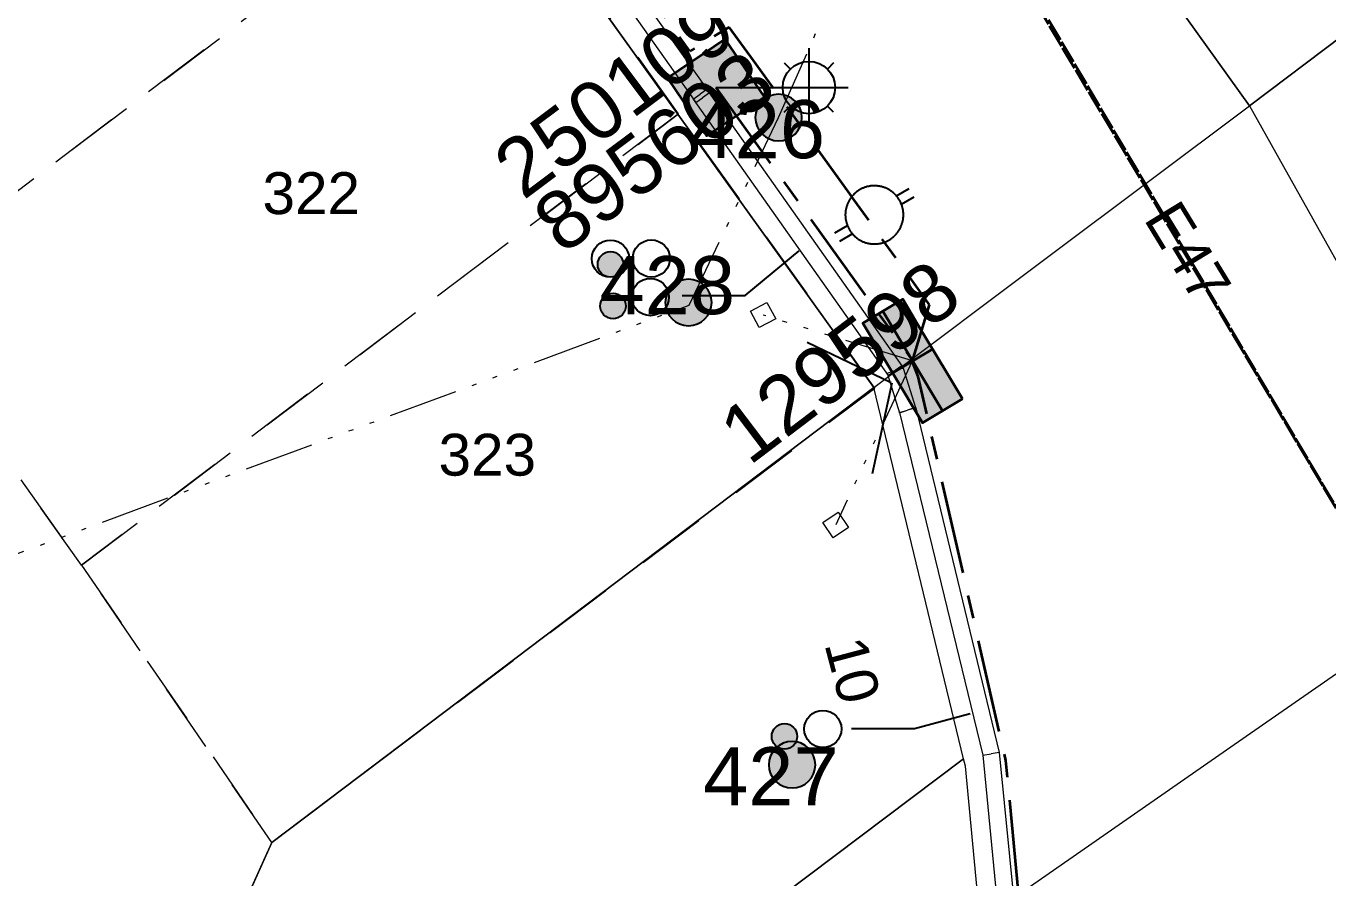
# Model space of a CAD drawing. Header units: metres. Extents: x 308278 to 310511, y 6271134 to 6272874.
# Drawn here: x 309217.1 to 309273.1, y 6272390.4 to 6272427 of the extents above; entities that cross this region are included whole.
import ezdxf
from ezdxf.enums import TextEntityAlignment as Align

# ---------------------------------------------------------------- set-up
doc = ezdxf.new("R2010")
doc.units = ezdxf.units.M
doc.set_wipeout_variables(frame=1)
for name, pattern in [('Cable Exist OH', [1, 1, 0]), ('Cable Exist UG', [7, 4, -1, 1, -1]), ('Dash', [5, 3, -2]), ('DOT', [6.35, 0, -6.35]), ('PHANTOMX2', [6.6, 3, -0.75, 0.2, -0.75, 0.2, -0.75, 0.2, -0.75])]:
    doc.linetypes.add(name, pattern=pattern)
doc.layers.get('0').update_dxf_attribs({"color": 6})
for name, color, linetype, lineweight in [('_User Miscellaneous1', 30, 'Continuous', 13), ('_User_HV_Exist', 1, 'Continuous', 35), ('_User_LV_Exist', 5, 'Continuous', 35), ('_User_SL_Exist', 4, 'Continuous', 35), ('Cadastre Developer_SP_EXT', 98, 'Continuous', 15), ('Cadastre Land Parcels_SP_EXT', 118, 'Continuous', 15), ('Cadastre Roads_SP_EXT', 218, 'Continuous', 15), ('Mains_HV_EXT', 13, 'Continuous', 25), ('Mains_LV_EXT', 163, 'Continuous', 25), ('Mains_LV_SL_EXT', 135, 'Continuous', 25), ('Services_SP_EXT', 42, 'PHANTOMX2', 20)]:
    doc.layers.add(name, color=color, linetype=linetype, lineweight=lineweight)
for name, color, linetype in [('Duct_SP_EXT', 30, 'Continuous'), ('Equip_LV_EXT', 7, 'Continuous'), ('Equip_SP_SL_EXT', 7, 'Continuous'), ('SupportsOH_SP_TR_HV_LV_SL_EXT', 7, 'Continuous'), ('SupportsUG_SP_LV_EXT', 7, 'Continuous'), ('SupportsUG_SP_LV_SL_EXT', 7, 'Continuous'), ('Trench_SP_EXT', 7, 'Continuous')]:
    doc.layers.add(name, color=color, linetype=linetype)
doc.styles.add('COLUMN_LABEL', font='arial.ttf', dxfattribs={"height": 2})
doc.styles.add('iecARIAL', font='arial.ttf', dxfattribs={"height": 2})
doc.styles.add('POLE_LABEL', font='arial.ttf', dxfattribs={"height": 2})
doc.styles.add('SL_LABEL', font='arial.ttf', dxfattribs={"height": 2})
doc.styles.get("Standard").update_dxf_attribs({"font": 'arial.ttf'})

# ---------------------------------------------------------------- blocks, each defined once
blk = doc.blocks.new('COLUMN_EXT')
blk.add_hatch(color=256).paths.add_polyline_path([(1.5, -1.5), (1.5, 1.5), (-1.5, 1.5), (-1.5, -1.5)])
blk.add_lwpolyline([(1.5, 1.5), (-1.5, 1.5), (-1.5, -1.5), (1.5, -1.5)], close=True)
at = {"flags": 1}
blk.add_attdef('Z', (-1.813, 2.351), '', height=0.2, rotation=180, dxfattribs=at)
at = {"flags": 9}
for tag, p in [('STREETNAME', (-1.813, 1.6)), ('SUBURB', (-1.813, 1.8)), ('NOTES', (-1.813, 2)), ('LOCATION', (-1.813, 1.4)), ('LEGEND', (-1.813, 1.2)), ('OWNED_BY', (-1.813, 0.6)), ('USAGE', (-1.813, 1)), ('STATE', (-1.813, 0.8)), ('COLUMN_TYPE', (-1.813, 0.4))]:
    blk.add_attdef(tag, text='', height=0.2, rotation=180, dxfattribs=at).set_placement(p, align=Align.MIDDLE_LEFT)
for tag, style, p in [('STRUCTURE_PLANT_NUMBER', 'POLE_LABEL', (-1.813, -0.031)), ('STREET_CODE', 'COLUMN_LABEL', (-1.813, 0.2))]:
    blk.add_attdef(tag, text='', height=0.2, rotation=180, dxfattribs=dict(at, style=style)).set_placement(p, align=Align.MIDDLE_LEFT)
at = {"style": 'COLUMN_LABEL', "width": 0.9, "flags": 8}
blk.add_attdef('ASSET_NUM', text='', height=2, rotation=270, dxfattribs=at).set_placement((2, -4), align=Align.MIDDLE_LEFT)
blk = doc.blocks.new('PILLAR_EXT')
blk.add_hatch(color=256).paths.add_polyline_path([(-2.5, 1), (-2.5, -1), (2.5, -1), (2.5, 1)])
for p, q in [((0, 1), (0, -1)), ((-2.5, 0), (2.5, 0))]:
    blk.add_line(p, q)
at = {"ltscale": 10}
blk.add_line((2.5, 0), (-2.5, 0), dxfattribs=at)
blk.add_lwpolyline([(-2.5, -1), (-1.25, -1), (1.25, -1), (2.5, -1), (2.5, 1), (-2.5, 1)], close=True)
at = {"width": 0.9, "flags": 8}
blk.add_attdef('ASSET_NUM', text='', height=2, rotation=90, dxfattribs=at).set_placement((-2, 4), align=Align.MIDDLE_LEFT)
for tag, p, flags in [('OWNED_BY', (0, -0.2), 9), ('STATE', (0, -0.4), 9), ('SUPPORT_TYPE', (0, -0.6), 9), ('USAGE', (0, -0.8), 9), ('LEGEND', (0, -1), 9), ('LOCATION', (0, -1.2), 9), ('STREETNAME', (0, -1.8), 9), ('NOTES', (0, -1.4), 9), ('PARENT', (0, -1.6), 9), ('SUBURB', (0, -2), 1)]:
    blk.add_attdef(tag, p, '', height=0.2, dxfattribs=dict(flags=flags))
blk = doc.blocks.new('DUCT_EXT')
blk.add_circle((0, 0.8), 0.8)
at = {"flags": 1}
blk.add_attdef('Z', (0, 0), '', height=0.2, dxfattribs=at)
at = {"flags": 9}
for tag, p in [('DUCT_CODE', (0, 0)), ('XSECT_TYPE', (0, -0.2)), ('STATE', (0, -0.6)), ('FB_REFERENCE', (0, -0.4)), ('NOTES', (0, -0.8))]:
    blk.add_attdef(tag, text='', height=0.2, dxfattribs=at).set_placement(p, align=Align.MIDDLE_LEFT)
blk = doc.blocks.new('*U479')
at = {"transparency": 33554687, "flags": 9}
for tag, p in [('LRATECODE', (-7.4, 0)), ('LOUTREACHVOCAB', (-7.2, 0)), ('LOUTREACH', (-7, 0)), ('LANTNUMBER', (-6.6, 0)), ('LNEW', (-6.4, 0)), ('LMASTVOCAB', (-6.2, 0)), ('LMAST', (-6, 0)), ('LLAMPVOCAB', (-5.8, 0)), ('LLAMP', (-5.6, 0)), ('LEXIST', (-5.4, 0)), ('LCHARGE3PERCENT', (-5.2, 0)), ('LCHARGE3', (-5, 0)), ('LCHARGE2PERCENT', (-4.8, 0)), ('LCHARGE2', (-4.6, 0)), ('LCHARGE1PERCENT', (-4.4, 0)), ('LCHARGE1', (-4.2, 0)), ('LCATEGORY', (-4, 0)), ('LBRACKETVOCAB', (-3.8, 0)), ('LBRACKET', (-3.6, 0)), ('LKINGHEIGHT', (-3.4, 0)), ('CREPLACE', (-3.2, 0)), ('CREMOVE', (-3, 0)), ('CNUMBER', (-2.8, 0)), ('CNEW', (-2.6, 0)), ('CEXIST', (-2.4, 0)), ('USAGE', (-2.2, 0)), ('STATE', (-2, 0)), ('OWNED_BY', (-1.8, 0)), ('ORIENTATION', (-1.6, 0)), ('OPERATING_VOLTAGE', (-1.4, 0)), ('NO_PHASES', (-1.2, 0)), ('LANTERN_TYPE', (-1, 0)), ('LANTERN_PURPOSE', (-0.8, 0)), ('CONTROL_TYPE', (-0.6, 0)), ('CONSTRUCTED_VOLTAGE', (-0.4, 0))]:
    blk.add_attdef(tag, text='', height=0.001, rotation=270, dxfattribs=at).set_placement(p, align=Align.MIDDLE_LEFT)
at = {"transparency": 33554687, "style": 'SL_LABEL', "flags": 9}
blk.add_attdef('STREET_CODE', text='', height=0.001, rotation=270, dxfattribs=at).set_placement((0.001, 0), align=Align.MIDDLE_LEFT)
at = {"transparency": 33554687, "flags": 1}
blk.add_attdef('Z', (0, 0), '', height=0.001, rotation=270, dxfattribs=at)
at = {"transparency": 33554687, "width": 0.9}
blk.add_attdef('LNUMBER', text='', height=1, dxfattribs=at).set_placement((7, -1), align=Align.MIDDLE_LEFT)
at = {"transparency": 33554687, "flags": 9}
for tag, p in [('LREMOVE', (0, -7.6)), ('LREPLACE', (0, -7.8)), ('LTYPE', (0, -8)), ('LTYPEVOCAB', (0, -8.2)), ('LEGEND', (0, -8.4)), ('SUBURB', (0, -8.6)), ('STREETNAME', (0, -8.8)), ('LOCATION', (0, -9)), ('NOTES', (0, -9.2)), ('MAINTAINED_BY', (0, -9.863))]:
    blk.add_attdef(tag, text='', height=0.001, dxfattribs=at).set_placement(p, align=Align.MIDDLE_LEFT)
blk.add_attdef('OPERATED_BY', (0, -9.607), '', height=0.001, dxfattribs=at)
at = {"linetype": 'DOT', "transparency": 33554687}
blk.add_wipeout([(5.688, 0), (5.061, -1.061), (4, -1.688), (2.939, -1.061), (2.313, 0), (2.939, 1.061), (4, 1.687), (5.061, 1.061)], dxfattribs=at)
at = {"transparency": 33554687}
for p, q in [((4, 1.687), (4, 0)), ((2.939, 1.061), (3.205, 0.795)), ((5.061, 1.061), (4.795, 0.795)), ((0, 0), (4, 0)), ((4, 0), (5.688, 0)), ((4, 0), (4, -1.688)), ((2.939, -1.061), (3.205, -0.795)), ((5.061, -1.061), (4.795, -0.795))]:
    blk.add_line(p, q, dxfattribs=at)
blk.add_circle((4, 0), 1.125, dxfattribs=at)
blk = doc.blocks.new('CCP_EXT')
at = {"flags": 9}
for tag, p in [('OWNED_BY', (0, -1)), ('USAGE', (0, -1.2)), ('LEGEND', (0, -1.4)), ('LIFE_SUPPORT', (0, -1.6)), ('STATE', (0, -1.8)), ('NOTES', (0, -2))]:
    blk.add_attdef(tag, text='', height=0.2, dxfattribs=at).set_placement(p, align=Align.MIDDLE_LEFT)
at = {"transparency": 33554687}
blk.add_wipeout([(0, 0.566), (0.566, 0), (0, -0.566), (-0.566, 0)], dxfattribs=at)
blk.add_lwpolyline([(-0.566, 0), (0, 0.566), (0.566, 0), (0, -0.566), (-0.566, 0)])
at = {"flags": 1}
blk.add_attdef('Z', (0, 0), '', height=0.2, dxfattribs=at)
at = {"flags": 9}
for tag, p in [('CCP_TYPE', (0, 0)), ('OPERATING_VOLTAGE', (0, -0.6)), ('CONSTRUCTED_VOLTAGE', (0, -0.2)), ('NO_PHASES', (0, -0.4)), ('ORIENTATION', (0, -0.8))]:
    blk.add_attdef(tag, text='', height=0.2, dxfattribs=at).set_placement(p, align=Align.MIDDLE_LEFT)
blk = doc.blocks.new('POLE_EXT')
blk.add_hatch(color=256).paths.add_polyline_path([(-1, 0, 1), (1, 0, 1)])
blk.add_lwpolyline([(-1, 0, 1), (1, 0, 1)], format="xyb", close=True)
at = {"flags": 8}
blk.add_attdef('pNumber', text='', height=2, dxfattribs=at).set_placement((2.5, 2.5), align=Align.MIDDLE_CENTER)
at = {"style": 'POLE_LABEL', "flags": 9}
for tag, p in [('STRUCTURE_PLANT_NUMBER', (1.355, 0.028)), ('STREET_CODE', (1.355, -0.2))]:
    blk.add_attdef(tag, text='', height=0.2, dxfattribs=at).set_placement(p, align=Align.MIDDLE_LEFT)
at = {"flags": 9}
for tag, p in [('OWNED_BY', (1.355, -0.4)), ('PARENT', (1.355, -0.6)), ('SPECIAL_USE', (1.355, -0.8)), ('STATE', (1.355, -1)), ('USAGE', (1.355, -1.2)), ('cLV', (1.355, -1.4)), ('hDepth', (1.355, -1.6)), ('cHV', (1.355, -2)), ('hDia', (1.355, -1.8)), ('LBRACKET', (1.355, -2.2)), ('LExisting', (1.355, -2.4)), ('LANTNUMBER', (1.355, -2.6)), ('LOther', (1.355, -2.8)), ('cLinedev', (1.355, -3.4)), ('LRemove', (1.355, -3)), ('LEGEND', (1.355, -3.2)), ('pExisting', (1.355, -3.8)), ('LOCATION', (1.355, -3.6)), ('PFNUMBER', (1.355, -4)), ('pFooting', (1.355, -4.4)), ('NEWPFNUMBER', (1.355, -4.2)), ('pNew', (1.355, -4.6)), ('pRelocate', (1.355, -5)), ('pRemove', (1.355, -5.2)), ('pReplace', (1.355, -5.4)), ('pStay', (1.355, -5.6)), ('cspan', (1.355, -6)), ('STREETNAME', (1.355, -6.2)), ('pType', (1.355, -5.8)), ('SUBURB', (1.355, -6.4)), ('NOTES', (1.355, -6.6)), ('MAINTAINED_BY', (1.355, -6.814)), ('OPERATED_BY', (1.355, -7.014))]:
    blk.add_attdef(tag, text='', height=0.2, dxfattribs=at).set_placement(p, align=Align.MIDDLE_LEFT)
at = {"flags": 1}
blk.add_attdef('Z', (1.355, -7.328), '', height=0.2, dxfattribs=at)
blk = doc.blocks.new('LV_UG_LINKS_OPEN_EXT')
at = {"layer": 'Equip_LV_EXT'}
for tag, height, flags, p in [('ACTUAL_STATUS', 0.167, 9, (3.167, -1.667)), ('CONSTRUCTED_VOLTAGE', 0.167, 9, (3.167, -1.833)), ('NO_PHASES', 0.167, 9, (3.167, -2)), ('OPERATING_VOLTAGE', 0.2, 9, (3, -2.6)), ('ORIENTATION', 0.2, 9, (3, -2.8)), ('STATE', 0.2, 9, (3, -3)), ('SWITCH_TYPE', 0.2, 9, (3, -3.2)), ('USAGE', 0.2, 9, (3, -3.4)), ('OWNED_BY', 0.2, 9, (3, -3.8)), ('OPERATED_BY', 0.2, 9, (3, -4)), ('NOTES', 0.2, 9, (3, -3.6)), ('MAINTAINED_BY', 0.2, 9, (3, -4.2)), ('NUMBER_OF_PHASES', 0.2, 9, (3, -4.4)), ('TYPE', 0.2, 9, (3, -4.6)), ('Z', 0.2, 1, (3, -4.8))]:
    blk.add_attdef(tag, text='', height=height, dxfattribs=dict(at, flags=flags)).set_placement(p, align=Align.MIDDLE_LEFT)
at = {"transparency": 33554687}
blk.add_wipeout([(4, 1.25), (3.969, 1.25), (3.939, 1.248), (3.908, 1.247), (3.877, 1.244), (3.847, 1.241), (3.817, 1.236), (3.786, 1.232), (3.756, 1.226), (3.726, 1.22), (3.696, 1.213), (3.667, 1.205), (3.637, 1.196), (3.608, 1.187), (3.579, 1.177), (3.55, 1.166), (3.522, 1.155), (3.493, 1.143), (3.466, 1.13), (3.438, 1.117), (3.411, 1.102), (3.384, 1.088), (3.357, 1.072), (3.331, 1.056), (3.306, 1.039), (3.28, 1.022), (3.255, 1.004), (3.231, 0.985), (3.207, 0.966), (3.184, 0.947), (3.161, 0.926), (3.138, 0.905), (3.116, 0.884), (3.095, 0.862), (3.074, 0.839), (3.053, 0.816), (3.034, 0.793), (3.015, 0.769), (2.996, 0.745), (2.978, 0.72), (2.961, 0.694), (2.944, 0.669), (2.928, 0.643), (2.912, 0.616), (2.898, 0.589), (2.883, 0.562), (2.87, 0.534), (2.857, 0.507), (2.845, 0.478), (2.834, 0.45), (2.823, 0.421), (2.813, 0.392), (2.804, 0.363), (2.795, 0.333), (2.787, 0.304), (2.78, 0.274), (2.774, 0.244), (2.768, 0.214), (2.764, 0.183), (2.759, 0.153), (2.756, 0.123), (2.753, 0.092), (2.752, 0.061), (2.75, 0.031), (2.75, 0), (2.75, -0.031), (2.752, -0.061), (2.753, -0.092), (2.756, -0.123), (2.759, -0.153), (2.764, -0.183), (2.768, -0.214), (2.774, -0.244), (2.78, -0.274), (2.787, -0.304), (2.795, -0.333), (2.804, -0.363), (2.813, -0.392), (2.823, -0.421), (2.834, -0.45), (2.845, -0.478), (2.857, -0.507), (2.87, -0.534), (2.883, -0.562), (2.898, -0.589), (2.912, -0.616), (2.928, -0.643), (2.944, -0.669), (2.961, -0.694), (2.978, -0.72), (2.996, -0.745), (3.015, -0.769), (3.034, -0.793), (3.053, -0.816), (3.074, -0.839), (3.095, -0.862), (3.116, -0.884), (3.138, -0.905), (3.161, -0.926), (3.184, -0.947), (3.207, -0.966), (3.231, -0.985), (3.255, -1.004), (3.28, -1.022), (3.306, -1.039), (3.331, -1.056), (3.357, -1.072), (3.384, -1.088), (3.411, -1.102), (3.438, -1.117), (3.466, -1.13), (3.493, -1.143), (3.522, -1.155), (3.55, -1.166), (3.579, -1.177), (3.608, -1.187), (3.637, -1.196), (3.667, -1.205), (3.696, -1.213), (3.726, -1.22), (3.756, -1.226), (3.786, -1.232), (3.817, -1.236), (3.847, -1.241), (3.877, -1.244), (3.908, -1.247), (3.939, -1.248), (3.969, -1.25), (4, -1.25), (4.031, -1.25), (4.061, -1.248), (4.092, -1.247), (4.123, -1.244), (4.153, -1.241), (4.183, -1.236), (4.214, -1.232), (4.244, -1.226), (4.274, -1.22), (4.304, -1.213), (4.333, -1.205), (4.363, -1.196), (4.392, -1.187), (4.421, -1.177), (4.45, -1.166), (4.478, -1.155), (4.507, -1.143), (4.534, -1.13), (4.562, -1.117), (4.589, -1.102), (4.616, -1.088), (4.643, -1.072), (4.669, -1.056), (4.694, -1.039), (4.72, -1.022), (4.745, -1.004), (4.769, -0.985), (4.793, -0.966), (4.816, -0.947), (4.839, -0.926), (4.862, -0.905), (4.884, -0.884), (4.905, -0.862), (4.926, -0.839), (4.947, -0.816), (4.966, -0.793), (4.985, -0.769), (5.004, -0.745), (5.022, -0.72), (5.039, -0.694), (5.056, -0.669), (5.072, -0.643), (5.088, -0.616), (5.102, -0.589), (5.117, -0.562), (5.13, -0.534), (5.143, -0.507), (5.155, -0.478), (5.166, -0.45), (5.177, -0.421), (5.187, -0.392), (5.196, -0.363), (5.205, -0.333), (5.213, -0.304), (5.22, -0.274), (5.226, -0.244), (5.232, -0.214), (5.236, -0.183), (5.241, -0.153), (5.244, -0.123), (5.247, -0.092), (5.248, -0.061), (5.25, -0.031), (5.25, 0), (5.25, 0.031), (5.248, 0.061), (5.247, 0.092), (5.244, 0.123), (5.241, 0.153), (5.236, 0.183), (5.232, 0.214), (5.226, 0.244), (5.22, 0.274), (5.213, 0.304), (5.205, 0.333), (5.196, 0.363), (5.187, 0.392), (5.177, 0.421), (5.166, 0.45), (5.155, 0.478), (5.143, 0.507), (5.13, 0.534), (5.117, 0.562), (5.102, 0.589), (5.088, 0.616), (5.072, 0.643), (5.056, 0.669), (5.039, 0.694), (5.022, 0.72), (5.004, 0.745), (4.985, 0.769), (4.966, 0.793), (4.947, 0.816), (4.926, 0.839), (4.905, 0.862), (4.884, 0.884), (4.862, 0.905), (4.839, 0.926), (4.816, 0.947), (4.793, 0.966), (4.769, 0.985), (4.745, 1.004), (4.72, 1.022), (4.694, 1.039), (4.669, 1.056), (4.643, 1.072), (4.616, 1.088), (4.589, 1.102), (4.562, 1.117), (4.534, 1.13), (4.507, 1.143), (4.478, 1.155), (4.45, 1.166), (4.421, 1.177), (4.392, 1.187), (4.363, 1.196), (4.333, 1.205), (4.304, 1.213), (4.274, 1.22), (4.244, 1.226), (4.214, 1.232), (4.183, 1.236), (4.153, 1.241), (4.123, 1.244), (4.092, 1.247), (4.061, 1.248), (4.031, 1.25)], dxfattribs=at).dxf.layer = 'Equip_LV_EXT'
at = {"layer": 'Equip_LV_EXT'}
for p, q in [((3.792, 1.863), (3.792, 1.232)), ((4.208, 1.863), (4.208, 1.232)), ((3.792, -1.232), (3.792, -1.863)), ((4.208, -1.232), (4.208, -1.863))]:
    blk.add_line(p, q, dxfattribs=at)
at = {"layer": 'Equip_LV_EXT', "flags": 128}
blk.add_lwpolyline([(4, 1.25), (3.969, 1.25), (3.939, 1.248), (3.908, 1.247), (3.877, 1.244), (3.847, 1.241), (3.817, 1.236), (3.786, 1.232), (3.756, 1.226), (3.726, 1.22), (3.696, 1.213), (3.667, 1.205), (3.637, 1.196), (3.608, 1.187), (3.579, 1.177), (3.55, 1.166), (3.522, 1.155), (3.493, 1.143), (3.466, 1.13), (3.438, 1.117), (3.411, 1.102), (3.384, 1.088), (3.357, 1.072), (3.331, 1.056), (3.306, 1.039), (3.28, 1.022), (3.255, 1.004), (3.231, 0.985), (3.207, 0.966), (3.184, 0.947), (3.161, 0.926), (3.138, 0.905), (3.116, 0.884), (3.095, 0.862), (3.074, 0.839), (3.053, 0.816), (3.034, 0.793), (3.015, 0.769), (2.996, 0.745), (2.978, 0.72), (2.961, 0.694), (2.944, 0.669), (2.928, 0.643), (2.912, 0.616), (2.898, 0.589), (2.883, 0.562), (2.87, 0.534), (2.857, 0.507), (2.845, 0.478), (2.834, 0.45), (2.823, 0.421), (2.813, 0.392), (2.804, 0.363), (2.795, 0.333), (2.787, 0.304), (2.78, 0.274), (2.774, 0.244), (2.768, 0.214), (2.764, 0.183), (2.759, 0.153), (2.756, 0.123), (2.753, 0.092), (2.752, 0.061), (2.75, 0.031), (2.75, 0), (2.75, -0.031), (2.752, -0.061), (2.753, -0.092), (2.756, -0.123), (2.759, -0.153), (2.764, -0.183), (2.768, -0.214), (2.774, -0.244), (2.78, -0.274), (2.787, -0.304), (2.795, -0.333), (2.804, -0.363), (2.813, -0.392), (2.823, -0.421), (2.834, -0.45), (2.845, -0.478), (2.857, -0.507), (2.87, -0.534), (2.883, -0.562), (2.898, -0.589), (2.912, -0.616), (2.928, -0.643), (2.944, -0.669), (2.961, -0.694), (2.978, -0.72), (2.996, -0.745), (3.015, -0.769), (3.034, -0.793), (3.053, -0.816), (3.074, -0.839), (3.095, -0.862), (3.116, -0.884), (3.138, -0.905), (3.161, -0.926), (3.184, -0.947), (3.207, -0.966), (3.231, -0.985), (3.255, -1.004), (3.28, -1.022), (3.306, -1.039), (3.331, -1.056), (3.357, -1.072), (3.384, -1.088), (3.411, -1.102), (3.438, -1.117), (3.466, -1.13), (3.493, -1.143), (3.522, -1.155), (3.55, -1.166), (3.579, -1.177), (3.608, -1.187), (3.637, -1.196), (3.667, -1.205), (3.696, -1.213), (3.726, -1.22), (3.756, -1.226), (3.786, -1.232), (3.817, -1.236), (3.847, -1.241), (3.877, -1.244), (3.908, -1.247), (3.939, -1.248), (3.969, -1.25), (4, -1.25), (4.031, -1.25), (4.061, -1.248), (4.092, -1.247), (4.123, -1.244), (4.153, -1.241), (4.183, -1.236), (4.214, -1.232), (4.244, -1.226), (4.274, -1.22), (4.304, -1.213), (4.333, -1.205), (4.363, -1.196), (4.392, -1.187), (4.421, -1.177), (4.45, -1.166), (4.478, -1.155), (4.507, -1.143), (4.534, -1.13), (4.562, -1.117), (4.589, -1.102), (4.616, -1.088), (4.643, -1.072), (4.669, -1.056), (4.694, -1.039), (4.72, -1.022), (4.745, -1.004), (4.769, -0.985), (4.793, -0.966), (4.816, -0.947), (4.839, -0.926), (4.862, -0.905), (4.884, -0.884), (4.905, -0.862), (4.926, -0.839), (4.947, -0.816), (4.966, -0.793), (4.985, -0.769), (5.004, -0.745), (5.022, -0.72), (5.039, -0.694), (5.056, -0.669), (5.072, -0.643), (5.088, -0.616), (5.102, -0.589), (5.117, -0.562), (5.13, -0.534), (5.143, -0.507), (5.155, -0.478), (5.166, -0.45), (5.177, -0.421), (5.187, -0.392), (5.196, -0.363), (5.205, -0.333), (5.213, -0.304), (5.22, -0.274), (5.226, -0.244), (5.232, -0.214), (5.236, -0.183), (5.241, -0.153), (5.244, -0.123), (5.247, -0.092), (5.248, -0.061), (5.25, -0.031), (5.25, 0), (5.25, 0.031), (5.248, 0.061), (5.247, 0.092), (5.244, 0.123), (5.241, 0.153), (5.236, 0.183), (5.232, 0.214), (5.226, 0.244), (5.22, 0.274), (5.213, 0.304), (5.205, 0.333), (5.196, 0.363), (5.187, 0.392), (5.177, 0.421), (5.166, 0.45), (5.155, 0.478), (5.143, 0.507), (5.13, 0.534), (5.117, 0.562), (5.102, 0.589), (5.088, 0.616), (5.072, 0.643), (5.056, 0.669), (5.039, 0.694), (5.022, 0.72), (5.004, 0.745), (4.985, 0.769), (4.966, 0.793), (4.947, 0.816), (4.926, 0.839), (4.905, 0.862), (4.884, 0.884), (4.862, 0.905), (4.839, 0.926), (4.816, 0.947), (4.793, 0.966), (4.769, 0.985), (4.745, 1.004), (4.72, 1.022), (4.694, 1.039), (4.669, 1.056), (4.643, 1.072), (4.616, 1.088), (4.589, 1.102), (4.562, 1.117), (4.534, 1.13), (4.507, 1.143), (4.478, 1.155), (4.45, 1.166), (4.421, 1.177), (4.392, 1.187), (4.363, 1.196), (4.333, 1.205), (4.304, 1.213), (4.274, 1.22), (4.244, 1.226), (4.214, 1.232), (4.183, 1.236), (4.153, 1.241), (4.123, 1.244), (4.092, 1.247), (4.061, 1.248), (4.031, 1.25)], close=True, dxfattribs=at)
blk = doc.blocks.new('CABLE_LARGE_EXT')
h = blk.add_hatch(color=256)
edge = h.paths.add_edge_path()
edge.add_arc((0, 0.55), 0.55, 0, 360)
blk.add_circle((0, 0.55), 0.55)
at = {"flags": 1}
blk.add_attdef('Z', (0, 0), '', height=0.2, dxfattribs=at)
at = {"flags": 9}
for tag, p in [('COND_CODE', (0, 0)), ('XSECT_SIZE', (0, -0.6)), ('STATE', (0, -0.4)), ('FB_REFERENCE', (0, -0.2)), ('NOTES', (0, -0.8))]:
    blk.add_attdef(tag, text='', height=0.2, dxfattribs=at).set_placement(p, align=Align.MIDDLE_LEFT)

msp = doc.modelspace()

# ---------------------------------------------------------------- linework, layer by layer
at = {"layer": '_User Miscellaneous1'}
for p, q in [((309254.114, 6272412.065), (309254.457, 6272412.174)), ((309254.163, 6272411.967), (309254.457, 6272412.174)), ((309254.751, 6272412.382), (309254.457, 6272412.174)), ((309254.8, 6272412.283), (309254.457, 6272412.174)), ((309254.8, 6272412.283), (309255.342, 6272410.58)), ((309254.114, 6272412.065), (309254.656, 6272410.362)), ((309254.652, 6272410.374), (309254.999, 6272410.471)), ((309254.656, 6272410.362), (309254.999, 6272410.471)), ((309255.342, 6272410.58), (309254.999, 6272410.471)), ((309255.346, 6272410.568), (309254.999, 6272410.471)), ((309255.342, 6272410.58), (309255.346, 6272410.568)), ((309255.346, 6272410.568), (309258.941, 6272395.755)), ((309254.656, 6272410.362), (309254.652, 6272410.374)), ((309254.652, 6272410.374), (309258.229, 6272395.634)), ((309258.229, 6272395.634), (309258.585, 6272395.695)), ((309258.229, 6272395.634), (309259.926, 6272378.294)), ((309258.941, 6272395.755), (309258.585, 6272395.695)), ((309258.941, 6272395.755), (309260.643, 6272378.364))]:
    msp.add_line(p, q, dxfattribs=at)
at = {"layer": '_User_LV_Exist', "linetype": 'Cable Exist UG', "flags": 128}
msp.add_lwpolyline([(309256.436, 6272351.159), (309260.179, 6272355.515), (309260.179, 6272355.515), (309260.471, 6272356.292), (309262.17, 6272360.8), (309262.606, 6272369.767), (309262.863, 6272374.995), (309262.918, 6272376.118), (309262.799, 6272379.224), (309260.622, 6272379.857), (309260.622, 6272379.857), (309259.866, 6272388.6), (309259.227, 6272395.408), (309255.456, 6272411.912), (309255.194, 6272412.584)], dxfattribs=at)
at = {"layer": 'Cadastre Developer_SP_EXT', "linetype": 'Dash'}
for points in [[(309227.117, 6272448.432), (309201.448, 6272429.023), (309204.798, 6272424.34), (309211.047, 6272415.603), (309236.716, 6272435.011), (309227.117, 6272448.432)], [(309211.047, 6272415.603), (309204.798, 6272424.34), (309192.741, 6272415.276), (309216.632, 6272383.532), (309218.752, 6272380.285), (309224.238, 6272384.263), (309227.655, 6272391.879), (309219.483, 6272403.808), (309211.047, 6272415.603)]]:
    msp.add_lwpolyline(points, close=True, dxfattribs=at)
at = {"layer": 'Cadastre Land Parcels_SP_EXT', "linetype": 'Continuous'}
for points in [[(309537.774, 6272625.839), (309582.642, 6272659.752), (309644.181, 6272706.268), (309643.005, 6272709.665), (309640.366, 6272717.377), (309636.521, 6272725.252), (309634.38, 6272730.841), (309633.91, 6272732.066), (309632.65, 6272737.223), (309630.88, 6272742.665), (309628.15, 6272750.075), (309625.323, 6272754.184), (309624.927, 6272754.405), (309579.538, 6272720.169), (309470.241, 6272637.727), (309282.912, 6272496.418), (309253.633, 6272524.326), (309217.129, 6272496.841), (309269.703, 6272423.56), (309537.774, 6272625.839)], [(309224.238, 6272384.263), (309227.655, 6272391.879), (309253.543, 6272411.446), (309210.743, 6272471.126), (309205.198, 6272471.958), (309123.399, 6272410.187), (309146.149, 6272380.087), (309168.901, 6272349.988), (309193.816, 6272368.802), (309195.042, 6272367.223), (309199.878, 6272360.832), (309200.654, 6272366.438), (309224.238, 6272384.263)], [(309257.407, 6272395.476), (309253.543, 6272411.446), (309227.655, 6272391.879), (309224.238, 6272384.263), (309230.859, 6272375.482), (309257.407, 6272395.476)], [(309258.308, 6272361.538), (309259.083, 6272378.286), (309258.116, 6272388.48), (309257.484, 6272395.16), (309257.407, 6272395.476), (309230.859, 6272375.482), (309232.817, 6272371.615), (309240.133, 6272357.182), (309254.631, 6272351.745), (309258.308, 6272361.538)]]:
    msp.add_lwpolyline(points, close=True, dxfattribs=at)
at = {"layer": 'Cadastre Roads_SP_EXT', "linetype": 'Continuous'}
for points in [[(309658.389, 6272494.209), (309657.944, 6272493.734), (309609.589, 6272583.42), (309537.774, 6272625.839), (309269.703, 6272423.56), (309274.414, 6272415.15), (309280.6, 6272404.108), (309428.65, 6272515.43), (309509.082, 6272550.833), (309556.681, 6272580.991), (309590.282, 6272562.736), (309659.514, 6272434.624), (309663.706, 6272440.814), (309664.675, 6272441.855), (309658.086, 6272466.167), (309658.299, 6272468.11), (309659.707, 6272481.01), (309658.967, 6272488.303), (309658.472, 6272493.297), (309658.461, 6272493.779), (309658.389, 6272494.209)], [(309271.797, 6272339.66), (309290.838, 6272390.229), (309280.6, 6272404.108), (309269.227, 6272396.203), (309258.116, 6272388.48), (309259.083, 6272378.286), (309258.308, 6272361.538), (309254.631, 6272351.745), (309248.354, 6272335.033), (309271.797, 6272339.66)]]:
    msp.add_lwpolyline(points, close=True, dxfattribs=at)
at = {"layer": 'Duct_SP_EXT'}
for points in [[(309245.311, 6272415.395), (309248.015, 6272415.395), (309250.338, 6272417.318)], [(309252.583, 6272396.779), (309255.29, 6272396.777), (309257.694, 6272397.433)]]:
    msp.add_lwpolyline(points, dxfattribs=at)
at = {"layer": 'Services_SP_EXT'}
msp.add_lwpolyline([(309208.002, 6272401.074), (309245.604, 6272414.988)], dxfattribs=at)
at = {"layer": 'Trench_SP_EXT', "linetype": 'Cable Exist UG'}
msp.add_lwpolyline([(309250.686, 6272413.402), (309254.318, 6272411.638), (309253.403, 6272407.415)], dxfattribs=at)

# ---------------------------------------------------------------- block references
at = {"layer": 'Duct_SP_EXT'}
for name, p, rotation in [('DUCT_EXT', (309242.224, 6272416.188), 0.1584419143469804), ('DUCT_EXT', (309243.981, 6272416.192), 0.08712603335790424), ('CABLE_LARGE_EXT', (309242.224, 6272416.188), 0.1584419143469804), ('DUCT_EXT', (309243.138, 6272415.327), 270.4568547504928), ('CABLE_LARGE_EXT', (309241.781, 6272414.944), 270.4568547504928), ('DUCT_EXT', (309251.351, 6272395.962), 359.8131667811058), ('CABLE_LARGE_EXT', (309249.704, 6272395.894), 0.1194099358515359)]:
    msp.add_blockref(name, p, dxfattribs=dict(at, rotation=rotation))
at = {"layer": 'SupportsOH_SP_TR_HV_LV_SL_EXT'}
ref = msp.add_blockref('POLE_EXT', (309245.579, 6272415.099), dxfattribs=at)
ref.add_attrib('ASSET_NUM', '428', dxfattribs={"layer": '0', "height": 2.5, "style": 'POLE_LABEL'}).set_placement((309247.579, 6272415.849), align=Align.MIDDLE_RIGHT)
ref = msp.add_blockref('POLE_EXT', (309250.031, 6272395.225), dxfattribs=at)
ref.add_attrib('ASSET_NUM', '427', dxfattribs={"layer": '0', "height": 2.5, "style": 'POLE_LABEL'}).set_placement((309252.031, 6272395.975), align=Align.TOP_RIGHT)
at = {"layer": 'SupportsUG_SP_LV_EXT'}
ref = msp.add_blockref('PILLAR_EXT', (309255.215, 6272412.587), dxfattribs=dict(at, rotation=120.9515406245265))
ref.add_attrib('ASSET_NUM', '129598', dxfattribs={"layer": '0', "height": 2.5, "rotation": 37.1725, "style": 'iecARIAL'}).set_placement((309256.715, 6272416.087), align=Align.MIDDLE_RIGHT)
at = {"layer": 'SupportsUG_SP_LV_SL_EXT'}
ref = msp.add_blockref('COLUMN_EXT', (309246.754, 6272424.345), dxfattribs=dict(at, rotation=124.1721948364135))
ref.add_attrib('ASSET_NUM', '895603', dxfattribs={"layer": '0', "height": 2.5, "rotation": 36.7797, "style": 'COLUMN_LABEL'}).set_placement((309248.754, 6272425.095), align=Align.MIDDLE_RIGHT)

# ---------------------------------------------------------------- texts
at = {"layer": 'Cadastre Developer_SP_EXT'}
for s, p in [('322', (309227.26, 6272418.902)), ('323', (309234.829, 6272407.656))]:
    msp.add_text(s, height=1.8, dxfattribs=at).set_placement(p)
at = {"layer": 'Cadastre Land Parcels_SP_EXT'}
msp.add_text('10', height=1.8, rotation=284.8056, dxfattribs=at).set_placement((309251.41, 6272400.415))
at = {"layer": 'Mains_LV_EXT'}
msp.add_text('E47', height=1.8, rotation=301.3789, dxfattribs=at).set_placement((309265.12, 6272418.696))

# ---------------------------------------------------------------- next in the draw order: block references
at = {"layer": 'Equip_SP_SL_EXT'}
ref = msp.add_blockref('*U479', (309246.754, 6272424.345), dxfattribs=at)
ref.add_attrib('ASSET_NUM', '250109', dxfattribs={"layer": '0', "height": 2.5, "rotation": 36.7797, "style": 'iecARIAL'}).set_placement((309248.254, 6272425.845), align=Align.BOTTOM_RIGHT)
at = {"layer": 'Services_SP_EXT'}
for p, rotation in [((309248.784, 6272414.561), 342.9515405348512), ((309251.905, 6272405.534), 78.95154051825787)]:
    msp.add_blockref('CCP_EXT', p, dxfattribs=dict(at, rotation=rotation))

# ---------------------------------------------------------------- next in the draw order: linework, layer by layer
at = {"layer": '_User Miscellaneous1'}
for p, q in [((309238.202, 6272434.587), (309245.89, 6272423.695)), ((309238.791, 6272435.003), (309246.478, 6272424.11)), ((309245.78, 6272423.846), (309246.074, 6272424.054)), ((309245.89, 6272423.695), (309246.184, 6272423.902)), ((309246.368, 6272424.261), (309246.074, 6272424.054)), ((309246.478, 6272424.11), (309246.184, 6272423.902))]:
    msp.add_line(p, q, dxfattribs=at)
at = {"layer": 'Cadastre Developer_SP_EXT', "linetype": 'Dash'}
for points in [[(309236.716, 6272435.011), (309211.047, 6272415.603), (309219.483, 6272403.808), (309245.153, 6272423.217), (309236.716, 6272435.011)], [(309253.589, 6272411.424), (309245.153, 6272423.217), (309219.483, 6272403.808), (309227.655, 6272391.879), (309253.589, 6272411.424)]]:
    msp.add_lwpolyline(points, close=True, dxfattribs=at)
at = {"layer": 'Cadastre Roads_SP_EXT', "linetype": 'Continuous'}
msp.add_lwpolyline([(309261.066, 6272417.086), (309269.703, 6272423.56), (309217.129, 6272496.841), (309207.248, 6272476.001), (309253.543, 6272411.446), (309261.066, 6272417.086)], close=True, dxfattribs=at)
at = {"layer": 'Services_SP_EXT'}
for points in [[(309255.215, 6272412.587), (309248.784, 6272414.561)], [(309255.194, 6272412.584), (309251.905, 6272405.534)]]:
    msp.add_lwpolyline(points, dxfattribs=at)

# ---------------------------------------------------------------- next in the draw order: block references
at = {"layer": '_User_SL_Exist'}
ref = msp.add_blockref('COLUMN_EXT', (309246.754, 6272424.345), dxfattribs=dict(at, rotation=124.1721948364135))
ref.add_attrib('ASSET_NUM', '895603', dxfattribs={"layer": '0', "height": 2.5, "rotation": 36.7797, "style": 'COLUMN_LABEL'}).set_placement((309248.754, 6272425.095), align=Align.MIDDLE_RIGHT)
at = {"layer": 'SupportsOH_SP_TR_HV_LV_SL_EXT'}
ref = msp.add_blockref('POLE_EXT', (309249.45, 6272423.053), dxfattribs=at)
ref.add_attrib('ASSET_NUM', '426', dxfattribs={"layer": '0', "height": 2.5, "rotation": 359.9389, "style": 'POLE_LABEL'}).set_placement((309251.45, 6272423.803), align=Align.TOP_RIGHT)

# ---------------------------------------------------------------- next in the draw order: block references
at = {"layer": 'Equip_LV_EXT', "rotation": 120.951540653128}
msp.add_blockref('LV_UG_LINKS_OPEN_EXT', (309255.627, 6272415.439), dxfattribs=at)

# ---------------------------------------------------------------- next in the draw order: linework, layer by layer
at = {"layer": '_User Miscellaneous1'}
for p, q in [((309246.368, 6272424.261), (309254.751, 6272412.382)), ((309245.78, 6272423.846), (309254.163, 6272411.967))]:
    msp.add_line(p, q, dxfattribs=at)
at = {"layer": '_User_HV_Exist', "linetype": 'Cable Exist OH'}
msp.add_lwpolyline([(309271.219, 6272349.149), (309278.466, 6272397.758), (309255.39, 6272436.603)], dxfattribs=at)
at = {"layer": '_User_LV_Exist', "linetype": 'Cable Exist UG', "flags": 128}
msp.add_lwpolyline([(309255.215, 6272412.587), (309255.938, 6272415.006), (309255.938, 6272415.006), (309248.377, 6272425.513), (309247.324, 6272426.944), (309245.637, 6272425.901), (309245.637, 6272425.901), (309228.652, 6272449.586)], dxfattribs=at)
at = {"layer": '_User_LV_Exist', "linetype": 'Cable Exist OH', "flags": 128}
msp.add_lwpolyline([(309255.465, 6272436.726), (309278.466, 6272397.758)], dxfattribs=at)
at = {"layer": '_User_SL_Exist', "linetype": 'Cable Exist UG', "flags": 128}
msp.add_lwpolyline([(309246.754, 6272424.345), (309255.215, 6272412.587)], dxfattribs=at)
at = {"layer": 'Mains_HV_EXT', "linetype": 'Cable Exist OH'}
msp.add_lwpolyline([(309271.219, 6272349.149), (309278.466, 6272397.758), (309255.39, 6272436.603)], dxfattribs=at)
at = {"layer": 'Mains_LV_SL_EXT', "linetype": 'Cable Exist UG'}
msp.add_lwpolyline([(309246.754, 6272424.345), (309255.215, 6272412.587)], dxfattribs=at)
at = {"layer": 'Services_SP_EXT'}
msp.add_lwpolyline([(309245.604, 6272414.988), (309249.45, 6272423.053), (309255.465, 6272436.726)], dxfattribs=at)

# ---------------------------------------------------------------- next in the draw order: block references
at = {"layer": '_User_LV_Exist'}
ref = msp.add_blockref('PILLAR_EXT', (309255.215, 6272412.587), dxfattribs=dict(at, rotation=120.9515406245265))
ref.add_attrib('ASSET_NUM', '129598', dxfattribs={"layer": '0', "height": 2.5, "rotation": 37.1725, "style": 'iecARIAL'}).set_placement((309256.715, 6272416.087), align=Align.MIDDLE_RIGHT)

doc.saveas('drawing.dxf')
